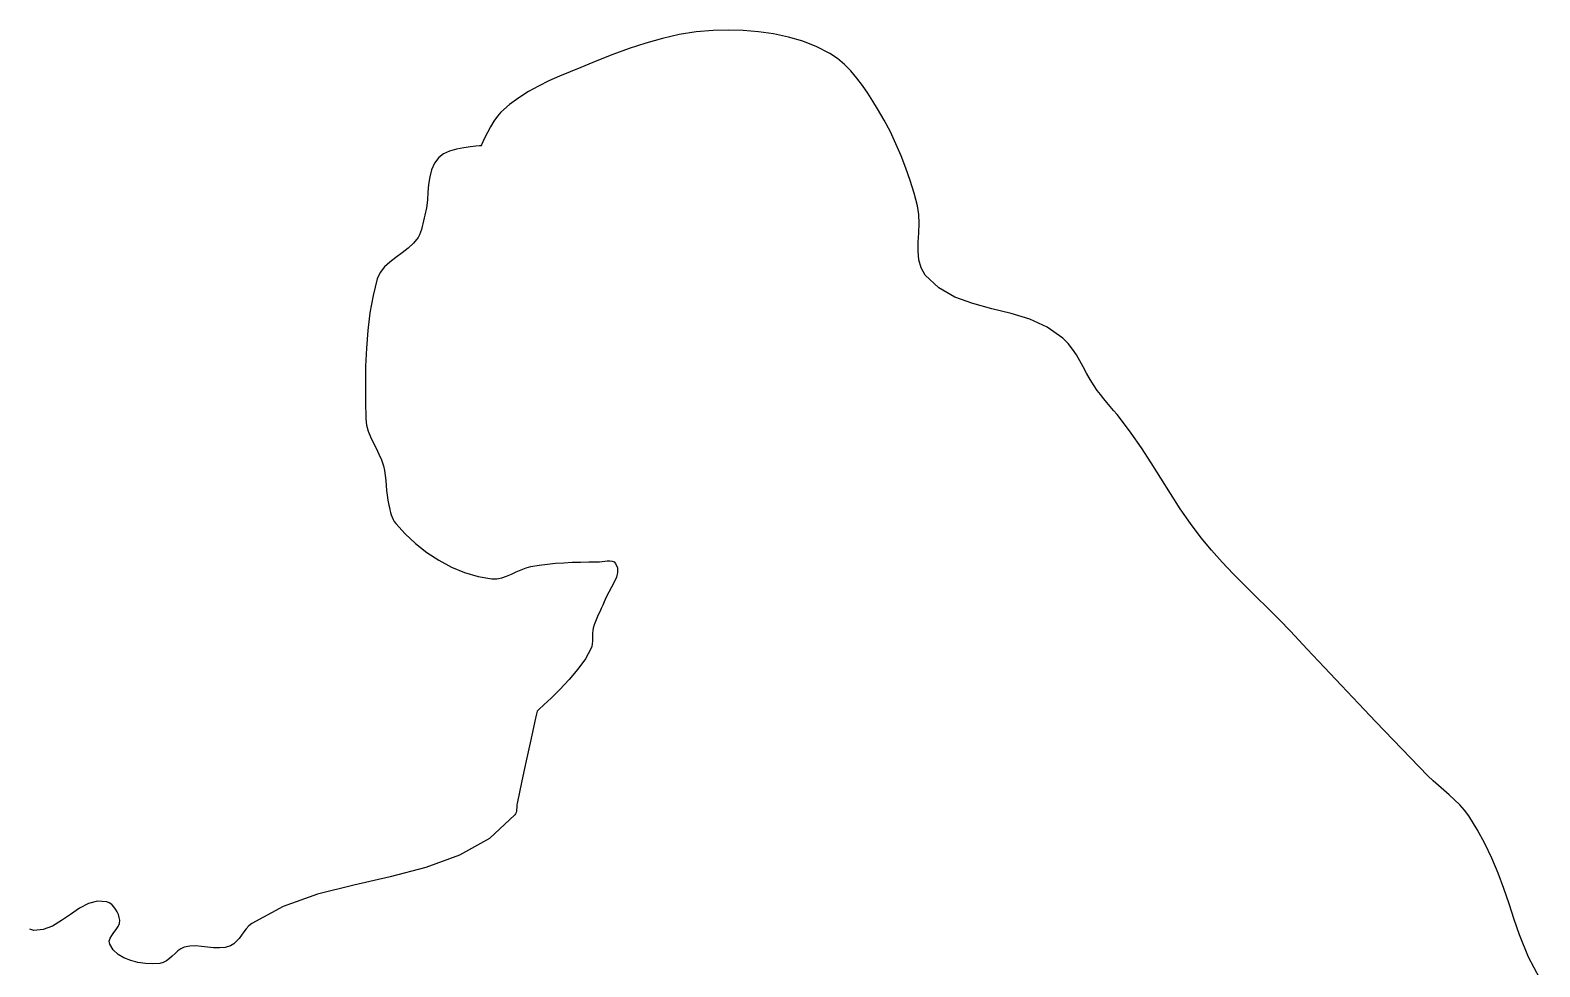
# Model space of a CAD drawing. Extents: x 0 to 141, y 0 to 78.
# Drawn here: x 68.54 to 114.94, y 49.66 to 78.43 of the extents above; entities that cross this region are included whole.
import ezdxf

# ---------------------------------------------------------------- set-up
doc = ezdxf.new("R2010")
doc.units = 0
doc.layers.add('Capa_1', color=7, linetype='CONTINUOUS')

msp = doc.modelspace()

# ---------------------------------------------------------------- linework, layer by layer
at = {"layer": 'Capa_1', "color": 7}
for p, q in [((89.528851, 78.42318), (89.004169, 78.38078)), ((89.989919, 78.43118), (89.528851, 78.42318)), ((90.455967, 78.41838), (89.989919, 78.43118)), ((90.922759, 78.38128), (90.455967, 78.41838)), ((87.457939, 78.03647), (86.952196, 77.86883)), ((87.968595, 78.18158), (87.457939, 78.03647)), ((88.484044, 78.29828), (87.968595, 78.18158)), ((89.004169, 78.38078), (88.484044, 78.29828)), ((91.386059, 78.31648), (90.922759, 78.38128)), ((91.841632, 78.22068), (91.386059, 78.31648)), ((92.285241, 78.09058), (91.841632, 78.22068)), ((92.712652, 77.92286), (92.285241, 78.09058)), ((85.955916, 77.48934), (85.465616, 77.28919)), ((86.451482, 77.6845), (85.955916, 77.48934)), ((86.952196, 77.86883), (86.451482, 77.6845)), ((93.119628, 77.71419), (92.712652, 77.92286)), ((93.352119, 77.55914), (93.119628, 77.71419)), ((93.566139, 77.37921), (93.352119, 77.55914)), ((85.138617, 77.15471), (84.810307, 77.01661)), ((85.465616, 77.28919), (85.138617, 77.15471)), ((93.763865, 77.17861), (93.566139, 77.37921)), ((93.947473, 76.96157), (93.763865, 77.17861)), ((84.163743, 76.71579), (83.852484, 76.54617)), ((84.484184, 76.87146), (84.163743, 76.71579)), ((84.810307, 77.01661), (84.484184, 76.87146)), ((94.119142, 76.7323), (93.947473, 76.96157)), ((94.281047, 76.49502), (94.119142, 76.7323)), ((83.271497, 76.15123), (83.008764, 75.91902)), ((83.553903, 76.35913), (83.271497, 76.15123)), ((83.852484, 76.54617), (83.553903, 76.35913)), ((94.435366, 76.25395), (94.281047, 76.49502)), ((94.584277, 76.0133), (94.435366, 76.25395)), ((82.791251, 75.63806), (82.687816, 75.46665)), ((82.899655, 75.79368), (82.791251, 75.63806)), ((83.008764, 75.91902), (82.899655, 75.79368)), ((94.78751, 75.66551), (94.584277, 76.0133)), ((94.975861, 75.30865), (94.78751, 75.66551)), ((82.593616, 75.29393), (82.512926, 75.13438)), ((82.687816, 75.46665), (82.593616, 75.29393)), ((95.149675, 74.9438), (94.975861, 75.30865)), ((81.431569, 74.71579), (81.242259, 74.63219)), ((81.645161, 74.77819), (81.431569, 74.71579)), ((81.863568, 74.82249), (81.645161, 74.77819)), ((82.067325, 74.85169), (81.863568, 74.82249)), ((82.236966, 74.86879), (82.067325, 74.85169)), ((82.353026, 74.87679), (82.236966, 74.86879)), ((82.396036, 74.87879), (82.353026, 74.87679)), ((82.409126, 74.91269), (82.394556, 74.87959)), ((82.450006, 75.00249), (82.409126, 74.91269)), ((82.512926, 75.13438), (82.450006, 75.00249)), ((95.309294, 74.572), (95.149675, 74.9438)), ((80.963634, 74.34713), (80.874514, 74.146)), ((81.096696, 74.52443), (80.963634, 74.34713)), ((81.242259, 74.63219), (81.096696, 74.52443)), ((95.455063, 74.19434), (95.309294, 74.572)), ((80.818784, 73.92664), (80.785884, 73.69466)), ((80.874514, 74.146), (80.818784, 73.92664)), ((95.587326, 73.81187), (95.455063, 74.19434)), ((95.706427, 73.42564), (95.587326, 73.81187)), ((80.765264, 73.45566), (80.746354, 73.21526)), ((80.785884, 73.69466), (80.765264, 73.45566)), ((95.812708, 73.03674), (95.706427, 73.42564)), ((80.718604, 72.97906), (80.671464, 72.75267)), ((80.746354, 73.21526), (80.718604, 72.97906)), ((95.855578, 72.77002), (95.812708, 73.03674)), ((80.587374, 72.40067), (80.563294, 72.31377)), ((80.608674, 72.48877), (80.587374, 72.40067)), ((80.628754, 72.57727), (80.608674, 72.48877)), ((80.649164, 72.66547), (80.628754, 72.57727)), ((80.671464, 72.75267), (80.649164, 72.66547)), ((95.848718, 72.20798), (95.862178, 72.4918)), ((95.862178, 72.4918), (95.855578, 72.77002)), ((80.458844, 72.06757), (80.324291, 71.88932)), ((80.500584, 72.14647), (80.458844, 72.06757)), ((80.534884, 72.22877), (80.500584, 72.14647)), ((80.563294, 72.31377), (80.534884, 72.22877)), ((95.826648, 71.64705), (95.831448, 71.92444)), ((95.831448, 71.92444), (95.848718, 72.20798)), ((79.781998, 71.45206), (79.597105, 71.31161)), ((79.973243, 71.58973), (79.781998, 71.45206)), ((80.158216, 71.73276), (79.973243, 71.58973)), ((80.324291, 71.88932), (80.158216, 71.73276)), ((95.850458, 71.3817), (95.826648, 71.64705)), ((79.296881, 70.98969), (79.206801, 70.7919)), ((79.431191, 71.1602), (79.296881, 70.98969)), ((79.597105, 71.31161), (79.431191, 71.1602)), ((95.919168, 71.13426), (95.850458, 71.3817)), ((96.049008, 70.91062), (95.919168, 71.13426)), ((79.206801, 70.7919), (79.0761, 70.27939)), ((96.46558, 70.51349), (96.049008, 70.91062)), ((79.0761, 70.27939), (78.98008, 69.75053)), ((96.960715, 70.233), (96.46558, 70.51349)), ((97.51113, 70.03296), (96.960715, 70.233)), ((78.98008, 69.75053), (78.91374, 69.20995)), ((98.093547, 69.8772), (97.51113, 70.03296)), ((98.684685, 69.72955), (98.093547, 69.8772)), ((99.261263, 69.55383), (98.684685, 69.72955)), ((78.91374, 69.20995), (78.87209, 68.66224)), ((99.800001, 69.31387), (99.261263, 69.55383)), ((100.277619, 68.97349), (99.800001, 69.31387)), ((100.439959, 68.8078), (100.277619, 68.97349)), ((100.576889, 68.63603), (100.439959, 68.8078)), ((78.87209, 68.66224), (78.85013, 68.11202)), ((100.695119, 68.45869), (100.576889, 68.63603)), ((100.801349, 68.27628), (100.695119, 68.45869)), ((100.902289, 68.0893), (100.801349, 68.27628)), ((78.85013, 68.11202), (78.84283, 67.5639)), ((101.004649, 67.89825), (100.902289, 68.0893)), ((101.115139, 67.70364), (101.004649, 67.89825)), ((78.84283, 67.5639), (78.84523, 67.0225)), ((101.240449, 67.50597), (101.115139, 67.70364)), ((101.337149, 67.36856), (101.240449, 67.50597)), ((101.434949, 67.23845), (101.337149, 67.36856)), ((78.84523, 67.0225), (78.85233, 66.49242)), ((101.533949, 67.11352), (101.434949, 67.23845)), ((101.634249, 66.99167), (101.533949, 67.11352)), ((101.735879, 66.8708), (101.634249, 66.99167)), ((101.838899, 66.74881), (101.735879, 66.8708)), ((78.85233, 66.49242), (78.8727, 66.30354)), ((101.943369, 66.62359), (101.838899, 66.74881)), ((102.049349, 66.49303), (101.943369, 66.62359)), ((102.379209, 66.05644), (102.049349, 66.49303)), ((78.8727, 66.30354), (78.92271, 66.12068)), ((78.92271, 66.12068), (78.99433, 65.9421)), ((78.99433, 65.9421), (79.07953, 65.76601)), ((102.692429, 65.60333), (102.379209, 66.05644)), ((79.07953, 65.76601), (79.17029, 65.59067)), ((79.17029, 65.59067), (79.25858, 65.41429)), ((102.994459, 65.13914), (102.692429, 65.60333)), ((79.25858, 65.41429), (79.33638, 65.23512)), ((79.33638, 65.23512), (79.39566, 65.05139)), ((79.39566, 65.05139), (79.42731, 64.90293)), ((103.290779, 64.66931), (102.994459, 65.13914)), ((79.42731, 64.90293), (79.44958, 64.75265)), ((79.44958, 64.75265), (79.46559, 64.60114)), ((79.46559, 64.60114), (79.47847, 64.44902)), ((103.586849, 64.19927), (103.290779, 64.66931)), ((79.47847, 64.44902), (79.49133, 64.2969)), ((79.49133, 64.2969), (79.50729, 64.14538)), ((79.50729, 64.14538), (79.52948, 63.99508)), ((103.888119, 63.73448), (103.586849, 64.19927)), ((79.52948, 63.99508), (79.56102, 63.84659)), ((79.56102, 63.84659), (79.579, 63.77239)), ((79.579, 63.77239), (79.59674, 63.69709)), ((79.59674, 63.69709), (79.61559, 63.62179)), ((79.61559, 63.62179), (79.6369, 63.54749)), ((104.200069, 63.28036), (103.888119, 63.73448)), ((79.6369, 63.54749), (79.66201, 63.47509)), ((79.66201, 63.47509), (79.69227, 63.40569)), ((79.69227, 63.40569), (79.72902, 63.34019)), ((79.72902, 63.34019), (79.77362, 63.27969)), ((79.77362, 63.27969), (80.065166, 62.96298)), ((104.528149, 62.84236), (104.200069, 63.28036)), ((80.065166, 62.96298), (80.386234, 62.66591)), ((80.386234, 62.66591), (80.733145, 62.39352)), ((104.842929, 62.46205), (104.528149, 62.84236)), ((80.733145, 62.39352), (81.102218, 62.15087)), ((105.173619, 62.09333), (104.842929, 62.46205)), ((81.102218, 62.15087), (81.489776, 61.94301)), ((81.489776, 61.94301), (81.892138, 61.77501)), ((81.892138, 61.77501), (82.305625, 61.65192)), ((83.182579, 61.65757), (83.330764, 61.72117)), ((83.330764, 61.72117), (83.478724, 61.79067)), ((83.478724, 61.79067), (83.627468, 61.85827)), ((83.627468, 61.85827), (83.77801, 61.91617)), ((83.77801, 61.91617), (83.93136, 61.95677)), ((83.93136, 61.95677), (84.182326, 61.99927)), ((84.182326, 61.99927), (84.434745, 62.03277)), ((84.434745, 62.03277), (84.688317, 62.05827)), ((84.688317, 62.05827), (84.942742, 62.07667)), ((84.942742, 62.07667), (85.197721, 62.08897)), ((85.197721, 62.08897), (85.452953, 62.09597)), ((85.452953, 62.09597), (85.708138, 62.09897)), ((85.708138, 62.09897), (85.962976, 62.09858)), ((85.962976, 62.09858), (86.037406, 62.10258)), ((86.037406, 62.10258), (86.116556, 62.11268)), ((86.116556, 62.11268), (86.197556, 62.12438)), ((86.197556, 62.12438), (86.277536, 62.13338)), ((86.277536, 62.13338), (86.353636, 62.13538)), ((86.353636, 62.13538), (86.422986, 62.12518)), ((86.422986, 62.12518), (86.482716, 62.09888)), ((86.482716, 62.09888), (86.529956, 62.05188)), ((86.529956, 62.05188), (86.586826, 61.91948)), ((86.591526, 61.77849), (86.555756, 61.63101)), ((86.586826, 61.91948), (86.591526, 61.77849)), ((105.516269, 61.7335), (105.173619, 62.09333)), ((105.866899, 61.37985), (105.516269, 61.7335)), ((82.305625, 61.65192), (82.726558, 61.57882)), ((82.726558, 61.57882), (82.881487, 61.57867)), ((82.881487, 61.57867), (83.033157, 61.60747)), ((83.033157, 61.60747), (83.182579, 61.65757)), ((86.409116, 61.3251), (86.321466, 61.17092)), ((86.491086, 61.47917), (86.409116, 61.3251)), ((86.555756, 61.63101), (86.491086, 61.47917)), ((106.221559, 61.02967), (105.866899, 61.37985)), ((86.175536, 60.8707), (86.136466, 60.76935)), ((86.239736, 61.01874), (86.175536, 60.8707)), ((86.321466, 61.17092), (86.239736, 61.01874)), ((106.576299, 60.68026), (106.221559, 61.02967)), ((85.955486, 60.37295), (85.913166, 60.27295)), ((86.000796, 60.47195), (85.955486, 60.37295)), ((86.047276, 60.57065), (86.000796, 60.47195)), ((86.093106, 60.66955), (86.047276, 60.57065)), ((86.136466, 60.76935), (86.093106, 60.66955)), ((106.927149, 60.32892), (106.576299, 60.68026)), ((107.270149, 59.97294), (106.927149, 60.32892)), ((85.823336, 59.90789), (85.821536, 59.82619)), ((85.830036, 59.98859), (85.823336, 59.90789)), ((85.844806, 60.06749), (85.830036, 59.98859)), ((85.875666, 60.17134), (85.844806, 60.06749)), ((85.913166, 60.27295), (85.875666, 60.17134)), ((107.789599, 59.42007), (107.270149, 59.97294)), ((85.773847, 59.42959), (85.605962, 59.12555)), ((85.799287, 59.50479), (85.773847, 59.42959)), ((85.813567, 59.58279), (85.799287, 59.50479)), ((85.819867, 59.66289), (85.813567, 59.58279)), ((85.821467, 59.74429), (85.819867, 59.66289)), ((85.821536, 59.82619), (85.821467, 59.74429)), ((108.311879, 58.86404), (107.789599, 59.42007)), ((85.605962, 59.12555), (85.373184, 58.80466)), ((85.102414, 58.48462), (84.820553, 58.18311)), ((85.373184, 58.80466), (85.102414, 58.48462)), ((108.836889, 58.30611), (108.311879, 58.86404)), ((84.820553, 58.18311), (84.554501, 57.91782)), ((109.364499, 57.74753), (108.836889, 58.30611)), ((84.177425, 57.56662), (84.120205, 57.51612)), ((84.331158, 57.70643), (84.177425, 57.56662)), ((84.554501, 57.91782), (84.331158, 57.70643)), ((109.894609, 57.18954), (109.364499, 57.74753)), ((84.051965, 57.20628), (83.977855, 56.86873)), ((84.101905, 57.43312), (84.051965, 57.20628)), ((84.120205, 57.51612), (84.101905, 57.43312)), ((110.427099, 56.63341), (109.894609, 57.18954)), ((83.977855, 56.86873), (83.887045, 56.45365)), ((110.961849, 56.08038), (110.427099, 56.63341)), ((83.887045, 56.45365), (83.78699, 55.9942)), ((83.78699, 55.9942), (83.685154, 55.52355)), ((111.498759, 55.53171), (110.961849, 56.08038)), ((83.685154, 55.52355), (83.589004, 55.07486)), ((111.656849, 55.37915), (111.498759, 55.53171)), ((111.821159, 55.23197), (111.656849, 55.37915)), ((111.988339, 55.08733), (111.821159, 55.23197)), ((83.589004, 55.07486), (83.505994, 54.68129)), ((112.155079, 54.94242), (111.988339, 55.08733)), ((112.318029, 54.79439), (112.155079, 54.94242)), ((112.473849, 54.64041), (112.318029, 54.79439)), ((83.435074, 54.32689), (82.65517, 53.60524)), ((83.459094, 54.36399), (83.435074, 54.32689)), ((83.474994, 54.40489), (83.459094, 54.36399)), ((83.484694, 54.44879), (83.474994, 54.40489)), ((83.489994, 54.49469), (83.484694, 54.44879)), ((83.492894, 54.54179), (83.489994, 54.49469)), ((83.495294, 54.58919), (83.492894, 54.54179)), ((83.498994, 54.63599), (83.495294, 54.58919)), ((83.505994, 54.68129), (83.498994, 54.63599)), ((112.619219, 54.47765), (112.473849, 54.64041)), ((112.750799, 54.30329), (112.619219, 54.47765)), ((113.015099, 53.88326), (112.750799, 54.30329)), ((113.250329, 53.44689), (113.015099, 53.88326)), ((82.65517, 53.60524), (81.730406, 53.08795)), ((113.461109, 52.99697), (113.250329, 53.44689)), ((81.730406, 53.08795), (80.700355, 52.71644)), ((113.652049, 52.53628), (113.461109, 52.99697)), ((79.604589, 52.43217), (78.48268, 52.17654)), ((80.700355, 52.71644), (79.604589, 52.43217)), ((113.827789, 52.06762), (113.652049, 52.53628)), ((78.48268, 52.17654), (77.374202, 51.89102)), ((113.992939, 51.59377), (113.827789, 52.06762)), ((70.328123, 51.6069), (70.053384, 51.46029)), ((70.606478, 51.6835), (70.328123, 51.6069)), ((70.890942, 51.6584), (70.606478, 51.6835)), ((70.970852, 51.6244), (70.890942, 51.6584)), ((71.043712, 51.5741), (70.970852, 51.6244)), ((71.108812, 51.5105), (71.043712, 51.5741)), ((71.165432, 51.4363), (71.108812, 51.5105)), ((76.318726, 51.51701), (75.355826, 50.99597)), ((77.374202, 51.89102), (76.318726, 51.51701)), ((114.152129, 51.11752), (113.992939, 51.59377)), ((69.504787, 51.08353), (69.225945, 50.91667)), ((69.77977, 51.27529), (69.504787, 51.08353)), ((70.053384, 51.46029), (69.77977, 51.27529)), ((71.212832, 51.3545), (71.165432, 51.4363)), ((71.250302, 51.2678), (71.212832, 51.3545)), ((71.277112, 51.1792), (71.250302, 51.2678)), ((71.292542, 51.0915), (71.277112, 51.1792)), ((71.283442, 50.9945), (71.292542, 51.0915)), ((114.309959, 50.64165), (114.152129, 51.11752)), ((68.646712, 50.78427), (68.526891, 50.81967)), ((68.94075, 50.80637), (68.646712, 50.78427)), ((69.225945, 50.91667), (68.94075, 50.80637)), ((70.993712, 50.5392), (71.044632, 50.6284)), ((71.044632, 50.6284), (71.110932, 50.7179)), ((71.110932, 50.7179), (71.180742, 50.8083)), ((71.180742, 50.8083), (71.242202, 50.9003)), ((71.242202, 50.9003), (71.283442, 50.9945)), ((75.035436, 50.63487), (74.961916, 50.53727)), ((75.107656, 50.73477), (75.035436, 50.63487)), ((75.182516, 50.83177), (75.107656, 50.73477)), ((75.263926, 50.92057), (75.182516, 50.83177)), ((75.355826, 50.99597), (75.263926, 50.92057)), ((114.586319, 49.96373), (114.309959, 50.64165)), ((70.970042, 50.4496), (70.993712, 50.5392)), ((70.985482, 50.359), (70.970042, 50.4496)), ((71.090884, 50.18641), (70.985482, 50.359)), ((71.239519, 50.04571), (71.090884, 50.18641)), ((73.07979, 50.15297), (72.99054, 50.07587)), ((73.17429, 50.21827), (73.07979, 50.15297)), ((73.276967, 50.26447), (73.17429, 50.21827)), ((73.44953, 50.29967), (73.276967, 50.26447)), ((73.627792, 50.30467), (73.44953, 50.29967)), ((73.809564, 50.29117), (73.627792, 50.30467)), ((73.992654, 50.26927), (73.809564, 50.29117)), ((74.174871, 50.24967), (73.992654, 50.26927)), ((74.354024, 50.24267), (74.174871, 50.24967)), ((74.527923, 50.25967), (74.354024, 50.24267)), ((74.694377, 50.31097), (74.527923, 50.25967)), ((74.795316, 50.37007), (74.694377, 50.31097)), ((74.883186, 50.44727), (74.795316, 50.37007)), ((74.961916, 50.53727), (74.883186, 50.44727)), ((71.422133, 49.93507), (71.239519, 50.04571)), ((71.629471, 49.85267), (71.422133, 49.93507)), ((71.852282, 49.79667), (71.629471, 49.85267)), ((72.081311, 49.76517), (71.852282, 49.79667)), ((72.307305, 49.75617), (72.081311, 49.76517)), ((72.52101, 49.76827), (72.307305, 49.75617)), ((72.62775, 49.79507), (72.52101, 49.76827)), ((72.72515, 49.84657), (72.62775, 49.79507)), ((72.81614, 49.91537), (72.72515, 49.84657)), ((72.90363, 49.99427), (72.81614, 49.91537)), ((72.99054, 50.07587), (72.90363, 49.99427)), ((114.936859, 49.30223), (114.586319, 49.96373))]:
    msp.add_line(p, q, dxfattribs=at)

doc.saveas('drawing.dxf')
